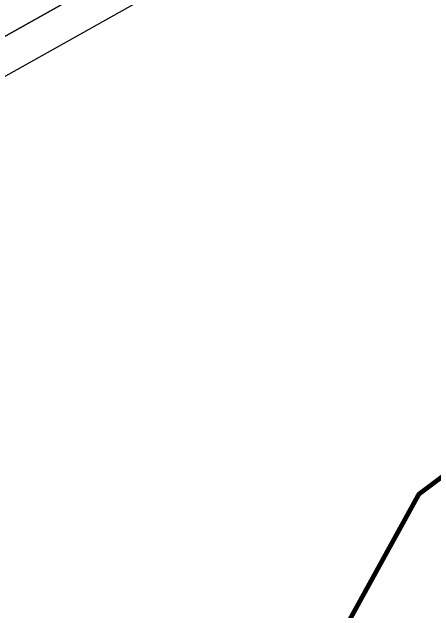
# Model space of a CAD drawing. Extents: x 390844 to 396105, y 6060704 to 6064255.
# Drawn here: x 393751.2 to 393931.9, y 6062134 to 6062390.7 of the extents above; entities that cross this region are included whole.
import ezdxf

# ---------------------------------------------------------------- set-up
doc = ezdxf.new("R2010")
doc.units = 0
doc.header["$LTSCALE"] = 5
doc.linetypes.add('DASHDOT2', pattern=[12.7, 6.35, -3.175, 0, -3.175])
doc.layers.add('AS-WILDLIFE', color=131, linetype='DASHDOT2')
doc.layers.add('F-RW', color=190, linetype='Continuous')

msp = doc.modelspace()

# ---------------------------------------------------------------- linework, layer by layer
at = {"layer": 'AS-WILDLIFE', "const_width": 2, "flags": 128}
msp.add_lwpolyline([(393564.47, 6061528.52), (393925.4, 6062184.09), (394365.45, 6062513.9)], dxfattribs=at)
at = {"layer": 'F-RW', "flags": 128}
for points in [[(394237.29, 6062610.79), (394172.19, 6062612.35), (394035.19, 6062615.63), (393972.07, 6062543.22), (393965.5, 6062535.68), (393952.36, 6062520.61), (393951.98, 6062520.17), (393945.79, 6062513.08), (393908.62, 6062470.43), (393830.62, 6062426.69), (393370.26, 6062168.59), (393339.69, 6062151.44), (393281.37, 6062118.75)], [(393281.37, 6062118.75), (393339.69, 6062151.44), (393370.26, 6062168.59), (393830.62, 6062426.69), (393908.62, 6062470.43), (393945.79, 6062513.08), (393951.98, 6062520.17), (393952.36, 6062520.61), (393965.5, 6062535.68), (393972.07, 6062543.22), (394035.19, 6062615.63), (394172.19, 6062612.35), (394237.29, 6062610.79)], [(394236.88, 6062595.8), (394171.84, 6062597.36), (394041.87, 6062600.47), (393983.37, 6062533.36), (393976.81, 6062525.83), (393963.67, 6062510.76), (393963.24, 6062510.27), (393957.1, 6062503.22), (393918.22, 6062458.62), (393860.03, 6062425.99), (393369.85, 6062151.16), (393339.28, 6062134.02), (393281.08, 6062101.39)]]:
    msp.add_lwpolyline(points, dxfattribs=at)

doc.saveas('drawing.dxf')
